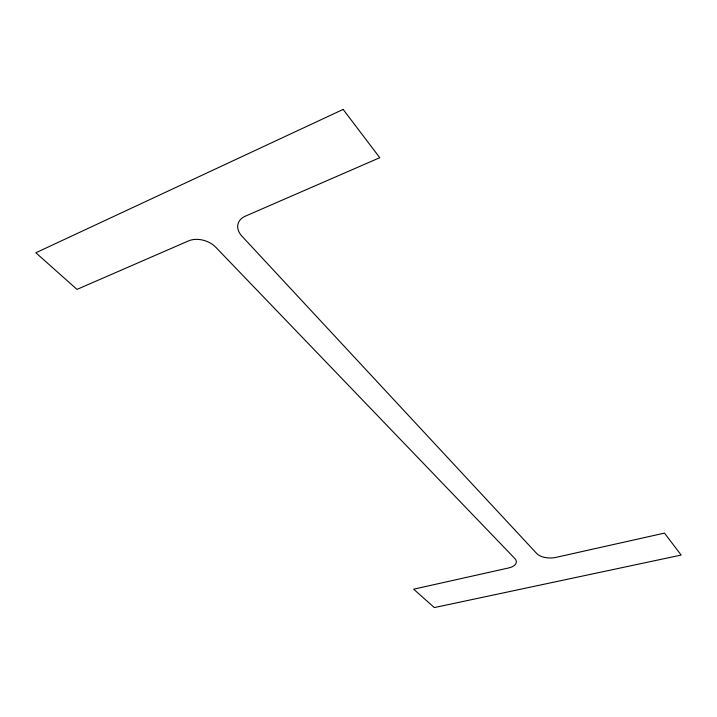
<?xml version="1.0" encoding="UTF-8"?>
<svg xmlns="http://www.w3.org/2000/svg" width="717" height="717" viewBox="0 0 717 717"><rect width="100%" height="100%" fill="white"/><g stroke="black" fill="none" stroke-linecap="round" stroke-linejoin="round"><path stroke-width="1.08" d="M343.147 109.414L35.85 252.769L76.997 289.408L188.526 240.894A19.619 13.264 17.4 0 1 215.709 247.177L514.806 558.498A14.08 7.197 3.1 0 1 508.72 567.936L413.664 589.195L434.323 607.586L681.15 555.066L664.498 533.107L555.872 557.396A14.448 7.475 1.7 0 1 536.728 553.515L241.835 236.054A20.04 14.188 15.8 0 1 245.277 216.202L379.768 157.695L343.147 109.414"/></g></svg>
